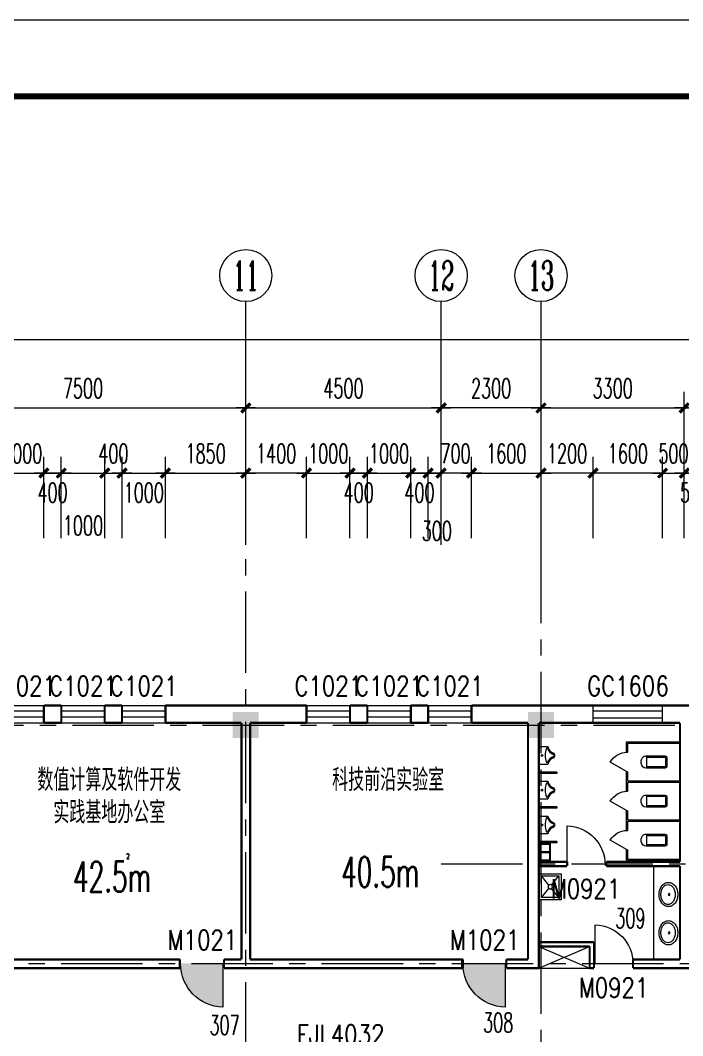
# Model space of a CAD drawing. Extents: x 1575758 to 1999219, y -897052 to -636879.
# Drawn here: x 1799982 to 1815237, y -660273 to -636879 of the extents above; entities that cross this region are included whole.
import ezdxf
from ezdxf.enums import TextEntityAlignment as Align

# ---------------------------------------------------------------- set-up
doc = ezdxf.new("R2010")
doc.units = 0
doc.header["$LTSCALE"] = 1500
doc.header["$MEASUREMENT"] = 0
doc.linetypes.add('CENTER', pattern=[2, 1.25, -0.25, 0.25, -0.25])
doc.linetypes.add('DASH', pattern=[0.35, 0.25, -0.1])
doc.layers.get('0').update_dxf_attribs({"linetype": 'CONTINUOUS', "lineweight": 5})
doc.layers.get('DEFPOINTS').update_dxf_attribs({"linetype": 'CONTINUOUS', "lineweight": 5})
for name, color, linetype, lineweight in [('AXIS', 7, 'CONTINUOUS', 5), ('AXIS_TEXT', 7, 'CONTINUOUS', 5), ('COLUMN', 7, 'CONTINUOUS', 5), ('DOTE', 7, 'CENTER', 5), ('LVTRY', 7, 'CONTINUOUS', 5), ('LVTRY_WINDOW', 7, 'CONTINUOUS', 5), ('PUB_DIM', 7, 'CONTINUOUS', 5), ('PUB_TEXT', 7, 'CONTINUOUS', 5), ('WALL', 7, 'CONTINUOUS', 5), ('WINDOW', 7, 'CONTINUOUS', 0), ('WINDOW_TEXT', 7, 'CONTINUOUS', 5), ('我的', 7, 'CONTINUOUS', 5), ('防火卷帘名称', 7, 'CONTINUOUS', 5)]:
    doc.layers.add(name, color=color, linetype=linetype, lineweight=lineweight)
doc.layers.add('防盗门', color=180, linetype='CONTINUOUS')
doc.styles.add('_SIMPLEX', font='SIMPLEX.shx', dxfattribs={"width": 0.6})
doc.styles.add('COMPLEX', font='COMPLEX')
doc.styles.add('DIM_FONT', font='romans.shx', dxfattribs={"width": 0.6})
doc.styles.add('SIMPLEX', font='SIMPLEX.SHX', dxfattribs={"width": 0.6})
doc.dimstyles.new('NORMAL', dxfattribs={"dimscale": 1.5, "dimtxt": 300, "dimasz": 1, "dimexe": 250, "dimexo": 300, "dimgap": 150, "dimtad": 1, "dimdec": 0, "dimdsep": 46, "dimtxsty": 'DIM_FONT', "dimblk1": '_DIMX', "dimblk2": '_DIMX', "dimsah": 1, "dimcen": 2.5, "dimdle": 0.3, "dimclrd": 256, "dimclre": 256, "dimclrt": 256, "dimadec": 0, "dimazin": 0, "dimtfac": 1, "dimtdec": 0, "dimtix": 1, "dimtmove": 2, "dimatfit": 3, "dimldrblk": '_DIMX', "dimfxl": 1, "dimtvp": 1, "dimtolj": 1, "dimtzin": 0, "dimlwd": -1, "dimlwe": -1, "dimarcsym": 0})

# ---------------------------------------------------------------- blocks, each defined once
blk = doc.blocks.new('M_A2ZXL')
blk.add_line((-0.472, 0), (-0.472, -1))
blk.add_arc((-0.5, 0), 1, 271.6231, 0)
blk = doc.blocks.new('_FZH')
blk.add_solid([(0.5, -0.5), (-0.5, -0.5), (0.5, 0.5), (-0.5, 0.5)])
blk = doc.blocks.new('_WBLK')
for p, q in [((-0.5, 0.5), (0.5, 0.5)), ((0.5, 0.167), (-0.5, 0.167)), ((0.5, -0.167), (-0.5, -0.167)), ((-0.5, -0.5), (0.5, -0.5))]:
    blk.add_line(p, q)
at = {"layer": 'WINDOW_TEXT', "style": 'SIMPLEX', "flags": 9}
blk.add_attdef('A', text='', height=1, dxfattribs=at).set_placement((0, 1.5), align=Align.MIDDLE)
blk = doc.blocks.new('_GCBLK')
at = {"linetype": 'DASH'}
for p, q in [((-0.5, -0.5), (-0.5, 0.5)), ((0.5, -0.5), (0.5, 0.5)), ((-0.5, 0.2), (0.5, 0.2)), ((-0.5, -0.2), (0.5, -0.2))]:
    blk.add_line(p, q, dxfattribs=at)
at = {"layer": 'WINDOW_TEXT', "style": 'SIMPLEX', "flags": 9}
blk.add_attdef('A', text='', height=1, dxfattribs=at).set_placement((0, 1.5), align=Align.MIDDLE)
blk = doc.blocks.new('_AXISO')
blk.add_circle((0, 0), 0.5)
at = {"layer": 'AXIS_TEXT', "style": 'COMPLEX', "width": 1.041667}
blk.add_attdef('A', text='', height=0.56, dxfattribs=at).set_placement((-0.25, -0.28), (0.25, -0.28), align=Align.FIT)
blk = doc.blocks.new('_DIMX')
blk.add_line((-150, 0), (150, 0))
at = {"const_width": 50}
blk.add_lwpolyline([(-70, -70), (70, 70)], dxfattribs=at)
blk = doc.blocks.new('*D1159')
at = {"layer": 'AXIS'}
for p, q in [((1797675, -648510), (1797675, -645435)), ((1805175, -648510), (1805175, -645435)), ((1797677, -645810), (1805174, -645810))]:
    blk.add_line(p, q, dxfattribs=at)
at = {"layer": 'DEFPOINTS', "color": 0, "lineweight": 5}
for p in [(1805175, -645810), (1797675, -648960), (1805175, -648960)]:
    blk.add_point(p, dxfattribs=at)
at = {"layer": 'AXIS', "xscale": 1.5, "yscale": 1.5, "zscale": 1.5, "rotation": 180}
blk.add_blockref('_DIMX', (1797675, -645810), dxfattribs=at)
at = {"layer": 'AXIS', "xscale": 1.5, "yscale": 1.5, "zscale": 1.5}
blk.add_blockref('_DIMX', (1805175, -645810), dxfattribs=at)
at = {"layer": 'AXIS', "insert": (1801425, -645360), "char_height": 450, "attachment_point": 5, "style": 'DIM_FONT'}
blk.add_mtext('\\A1;7500', dxfattribs=at)
blk = doc.blocks.new('*D1160')
at = {"layer": 'AXIS'}
for p, q in [((1805175, -648510), (1805175, -645435)), ((1809675, -648510), (1809675, -645435)), ((1805177, -645810), (1809674, -645810))]:
    blk.add_line(p, q, dxfattribs=at)
at = {"layer": 'DEFPOINTS', "color": 0, "lineweight": 5}
for p in [(1809675, -645810), (1805175, -648960), (1809675, -648960)]:
    blk.add_point(p, dxfattribs=at)
at = {"layer": 'AXIS', "xscale": 1.5, "yscale": 1.5, "zscale": 1.5, "rotation": 180}
blk.add_blockref('_DIMX', (1805175, -645810), dxfattribs=at)
at = {"layer": 'AXIS', "xscale": 1.5, "yscale": 1.5, "zscale": 1.5}
blk.add_blockref('_DIMX', (1809675, -645810), dxfattribs=at)
at = {"layer": 'AXIS', "insert": (1807425, -645360), "char_height": 450, "attachment_point": 5, "style": 'DIM_FONT'}
blk.add_mtext('\\A1;4500', dxfattribs=at)
blk = doc.blocks.new('*D1162')
at = {"layer": 'AXIS'}
for p, q in [((1811975, -648510), (1811975, -645435)), ((1815275, -648510), (1815275, -645435)), ((1811977, -645810), (1815273, -645810))]:
    blk.add_line(p, q, dxfattribs=at)
at = {"layer": 'DEFPOINTS', "color": 0, "lineweight": 5}
for p in [(1815275, -645810), (1811975, -648960), (1815275, -648960)]:
    blk.add_point(p, dxfattribs=at)
at = {"layer": 'AXIS', "xscale": 1.5, "yscale": 1.5, "zscale": 1.5, "rotation": 180}
blk.add_blockref('_DIMX', (1811975, -645810), dxfattribs=at)
at = {"layer": 'AXIS', "xscale": 1.5, "yscale": 1.5, "zscale": 1.5}
blk.add_blockref('_DIMX', (1815275, -645810), dxfattribs=at)
at = {"layer": 'AXIS', "insert": (1813625, -645360), "char_height": 450, "attachment_point": 5, "style": 'DIM_FONT'}
blk.add_mtext('\\A1;3300', dxfattribs=at)
blk = doc.blocks.new('*D1168')
at = {"layer": 'AXIS'}
for p, q in [((1809675, -648510), (1809675, -645435)), ((1811975, -648510), (1811975, -645435)), ((1811974, -645810), (1809677, -645810))]:
    blk.add_line(p, q, dxfattribs=at)
at = {"layer": 'DEFPOINTS', "color": 0, "lineweight": 5}
for p in [(1809675, -645810), (1809675, -648960), (1811975, -648960)]:
    blk.add_point(p, dxfattribs=at)
at = {"layer": 'AXIS', "xscale": 1.5, "yscale": 1.5, "zscale": 1.5, "rotation": 180}
blk.add_blockref('_DIMX', (1809675, -645810), dxfattribs=at)
at = {"layer": 'AXIS', "xscale": 1.5, "yscale": 1.5, "zscale": 1.5}
blk.add_blockref('_DIMX', (1811975, -645810), dxfattribs=at)
at = {"layer": 'AXIS', "insert": (1810825, -645360), "char_height": 450, "attachment_point": 5, "style": 'DIM_FONT'}
blk.add_mtext('\\A1;2300', dxfattribs=at)
blk = doc.blocks.new('*D1181')
at = {"layer": 'DEFPOINTS', "color": 0, "lineweight": 5}
for p in [(1800525, -647310), (1799525, -649260), (1800525, -649260)]:
    blk.add_point(p, dxfattribs=at)
at = {"layer": 'PUB_DIM'}
for p, q in [((1799525, -648810), (1799525, -646935)), ((1800525, -648810), (1800525, -646935)), ((1799524, -647310), (1799522, -647310)), ((1799525, -647310), (1800525, -647310)), ((1800527, -647310), (1800528, -647310))]:
    blk.add_line(p, q, dxfattribs=at)
at = {"layer": 'PUB_DIM', "xscale": 1.5, "yscale": 1.5, "zscale": 1.5}
blk.add_blockref('_DIMX', (1799525, -647310), dxfattribs=at)
at = {"layer": 'PUB_DIM', "xscale": 1.5, "yscale": 1.5, "zscale": 1.5, "rotation": 180}
blk.add_blockref('_DIMX', (1800525, -647310), dxfattribs=at)
at = {"layer": 'PUB_DIM', "insert": (1800025, -646860), "char_height": 450, "attachment_point": 5, "style": 'DIM_FONT'}
blk.add_mtext('\\A1;1000', dxfattribs=at)
blk = doc.blocks.new('*D1182')
at = {"layer": 'DEFPOINTS', "color": 0, "lineweight": 5}
for p in [(1800925, -647310), (1800525, -649260), (1800925, -649260)]:
    blk.add_point(p, dxfattribs=at)
at = {"layer": 'PUB_DIM'}
for p, q in [((1800525, -648810), (1800525, -646935)), ((1800925, -648810), (1800925, -646935)), ((1800524, -647310), (1800522, -647310)), ((1800525, -647310), (1800925, -647310)), ((1800927, -647310), (1800928, -647310))]:
    blk.add_line(p, q, dxfattribs=at)
at = {"layer": 'PUB_DIM', "xscale": 1.5, "yscale": 1.5, "zscale": 1.5}
blk.add_blockref('_DIMX', (1800525, -647310), dxfattribs=at)
at = {"layer": 'PUB_DIM', "xscale": 1.5, "yscale": 1.5, "zscale": 1.5, "rotation": 180}
blk.add_blockref('_DIMX', (1800925, -647310), dxfattribs=at)
at = {"layer": 'PUB_DIM', "insert": (1800725, -647760), "char_height": 450, "attachment_point": 5, "style": 'DIM_FONT'}
blk.add_mtext('\\A1;400', dxfattribs=at)
blk = doc.blocks.new('*D1183')
at = {"layer": 'DEFPOINTS', "color": 0, "lineweight": 5}
for p in [(1801925, -647310), (1800925, -649260), (1801925, -649260)]:
    blk.add_point(p, dxfattribs=at)
at = {"layer": 'PUB_DIM'}
for p, q in [((1800925, -648810), (1800925, -646935)), ((1801925, -648810), (1801925, -646935)), ((1800927, -647310), (1801924, -647310))]:
    blk.add_line(p, q, dxfattribs=at)
at = {"layer": 'PUB_DIM', "xscale": 1.5, "yscale": 1.5, "zscale": 1.5, "rotation": 180}
blk.add_blockref('_DIMX', (1800925, -647310), dxfattribs=at)
at = {"layer": 'PUB_DIM', "xscale": 1.5, "yscale": 1.5, "zscale": 1.5}
blk.add_blockref('_DIMX', (1801925, -647310), dxfattribs=at)
at = {"layer": 'PUB_DIM', "insert": (1801425, -648519), "char_height": 450, "attachment_point": 5, "style": 'DIM_FONT'}
blk.add_mtext('\\A1;1000', dxfattribs=at)
blk = doc.blocks.new('*D1184')
at = {"layer": 'DEFPOINTS', "color": 0, "lineweight": 5}
for p in [(1802325, -647310), (1801925, -649260), (1802325, -649260)]:
    blk.add_point(p, dxfattribs=at)
at = {"layer": 'PUB_DIM'}
for p, q in [((1801925, -648810), (1801925, -646935)), ((1802325, -648810), (1802325, -646935)), ((1801924, -647310), (1801922, -647310)), ((1801925, -647310), (1802325, -647310)), ((1802327, -647310), (1802328, -647310))]:
    blk.add_line(p, q, dxfattribs=at)
at = {"layer": 'PUB_DIM', "xscale": 1.5, "yscale": 1.5, "zscale": 1.5}
blk.add_blockref('_DIMX', (1801925, -647310), dxfattribs=at)
at = {"layer": 'PUB_DIM', "xscale": 1.5, "yscale": 1.5, "zscale": 1.5, "rotation": 180}
blk.add_blockref('_DIMX', (1802325, -647310), dxfattribs=at)
at = {"layer": 'PUB_DIM', "insert": (1802125, -646860), "char_height": 450, "attachment_point": 5, "style": 'DIM_FONT'}
blk.add_mtext('\\A1;400', dxfattribs=at)
blk = doc.blocks.new('*D1185')
at = {"layer": 'DEFPOINTS', "color": 0, "lineweight": 5}
for p in [(1803325, -647310), (1802325, -649260), (1803325, -649260)]:
    blk.add_point(p, dxfattribs=at)
at = {"layer": 'PUB_DIM'}
for p, q in [((1802325, -648810), (1802325, -646935)), ((1803325, -648810), (1803325, -646935)), ((1802327, -647310), (1803324, -647310))]:
    blk.add_line(p, q, dxfattribs=at)
at = {"layer": 'PUB_DIM', "xscale": 1.5, "yscale": 1.5, "zscale": 1.5, "rotation": 180}
blk.add_blockref('_DIMX', (1802325, -647310), dxfattribs=at)
at = {"layer": 'PUB_DIM', "xscale": 1.5, "yscale": 1.5, "zscale": 1.5}
blk.add_blockref('_DIMX', (1803325, -647310), dxfattribs=at)
at = {"layer": 'PUB_DIM', "insert": (1802825, -647760), "char_height": 450, "attachment_point": 5, "style": 'DIM_FONT'}
blk.add_mtext('\\A1;1000', dxfattribs=at)
blk = doc.blocks.new('*D1186')
at = {"layer": 'DEFPOINTS', "color": 0, "lineweight": 5}
for p in [(1805175, -647310), (1803325, -649260), (1805175, -649260)]:
    blk.add_point(p, dxfattribs=at)
at = {"layer": 'PUB_DIM'}
for p, q in [((1803325, -648810), (1803325, -646935)), ((1805175, -648810), (1805175, -646935)), ((1803327, -647310), (1805174, -647310))]:
    blk.add_line(p, q, dxfattribs=at)
at = {"layer": 'PUB_DIM', "xscale": 1.5, "yscale": 1.5, "zscale": 1.5, "rotation": 180}
blk.add_blockref('_DIMX', (1803325, -647310), dxfattribs=at)
at = {"layer": 'PUB_DIM', "xscale": 1.5, "yscale": 1.5, "zscale": 1.5}
blk.add_blockref('_DIMX', (1805175, -647310), dxfattribs=at)
at = {"layer": 'PUB_DIM', "insert": (1804250, -646860), "char_height": 450, "attachment_point": 5, "style": 'DIM_FONT'}
blk.add_mtext('\\A1;1850', dxfattribs=at)
blk = doc.blocks.new('*D1223')
at = {"layer": 'DEFPOINTS', "color": 0, "lineweight": 5}
for p in [(1813175, -647310), (1813175, -649260), (1814775, -649260)]:
    blk.add_point(p, dxfattribs=at)
at = {"layer": 'PUB_DIM'}
for p, q in [((1813175, -648810), (1813175, -646935)), ((1814775, -648810), (1814775, -646935)), ((1814774, -647310), (1813177, -647310))]:
    blk.add_line(p, q, dxfattribs=at)
at = {"layer": 'PUB_DIM', "xscale": 1.5, "yscale": 1.5, "zscale": 1.5}
for p, rotation in [((1813175, -647310), 180.0000000000209), ((1814775, -647310), 2.086331107875594e-11)]:
    blk.add_blockref('_DIMX', p, dxfattribs=dict(at, rotation=rotation))
at = {"layer": 'PUB_DIM', "insert": (1813975, -646860), "char_height": 450, "attachment_point": 5, "style": 'DIM_FONT'}
blk.add_mtext('\\A1;1600', dxfattribs=at)
blk = doc.blocks.new('*D1224')
at = {"layer": 'DEFPOINTS', "color": 0, "lineweight": 5}
for p in [(1815275, -647310), (1814775, -649260), (1815275, -649260)]:
    blk.add_point(p, dxfattribs=at)
at = {"layer": 'PUB_DIM'}
for p, q in [((1814775, -648810), (1814775, -646935)), ((1815275, -648810), (1815275, -646935)), ((1814774, -647310), (1814772, -647310)), ((1814775, -647310), (1815275, -647310)), ((1815276, -647310), (1815278, -647310))]:
    blk.add_line(p, q, dxfattribs=at)
at = {"layer": 'PUB_DIM', "xscale": 1.5, "yscale": 1.5, "zscale": 1.5}
blk.add_blockref('_DIMX', (1814775, -647310), dxfattribs=at)
at = {"layer": 'PUB_DIM', "xscale": 1.5, "yscale": 1.5, "zscale": 1.5, "rotation": 180}
blk.add_blockref('_DIMX', (1815275, -647310), dxfattribs=at)
at = {"layer": 'PUB_DIM', "insert": (1815025, -646860), "char_height": 450, "attachment_point": 5, "style": 'DIM_FONT'}
blk.add_mtext('\\A1;500', dxfattribs=at)
blk = doc.blocks.new('*D1228')
at = {"layer": 'AXIS'}
for p, q in [((1746525, -648657), (1746525, -643856)), ((1824475, -648351), (1824475, -643856)), ((1746527, -644231), (1824474, -644231))]:
    blk.add_line(p, q, dxfattribs=at)
at = {"layer": 'DEFPOINTS', "color": 0, "lineweight": 5}
for p in [(1824475, -644231), (1824475, -648801), (1746525, -649107)]:
    blk.add_point(p, dxfattribs=at)
at = {"layer": 'AXIS', "xscale": 1.5, "yscale": 1.5, "zscale": 1.5, "rotation": 180}
blk.add_blockref('_DIMX', (1746525, -644231), dxfattribs=at)
at = {"layer": 'AXIS', "xscale": 1.5, "yscale": 1.5, "zscale": 1.5}
blk.add_blockref('_DIMX', (1824475, -644231), dxfattribs=at)
at = {"layer": 'AXIS', "insert": (1785900, -643487), "char_height": 450, "attachment_point": 5, "style": 'DIM_FONT'}
blk.add_mtext('\\A1;77950', dxfattribs=at)
blk = doc.blocks.new('*D1243')
at = {"layer": 'DEFPOINTS', "color": 0, "lineweight": 5}
for p in [(1811975, -647310), (1811975, -649260), (1813175, -649260)]:
    blk.add_point(p, dxfattribs=at)
at = {"layer": 'PUB_DIM'}
for p, q in [((1811975, -648810), (1811975, -646935)), ((1813175, -648810), (1813175, -646935)), ((1811974, -647310), (1811972, -647310)), ((1813175, -647310), (1811975, -647310)), ((1813177, -647310), (1813178, -647310))]:
    blk.add_line(p, q, dxfattribs=at)
at = {"layer": 'PUB_DIM', "xscale": 1.5, "yscale": 1.5, "zscale": 1.5}
for p, rotation in [((1811975, -647310), 359.9999325142389), ((1813175, -647310), 179.9999325142389)]:
    blk.add_blockref('_DIMX', p, dxfattribs=dict(at, rotation=rotation))
at = {"layer": 'PUB_DIM', "insert": (1812575, -646860), "char_height": 450, "attachment_point": 5, "rotation": 359.9999, "style": 'DIM_FONT'}
blk.add_mtext('\\A1;1200', dxfattribs=at)
blk = doc.blocks.new('*D1489')
at = {"layer": 'DEFPOINTS', "color": 0, "lineweight": 5}
for p in [(1805175, -647310), (1805175, -649260), (1806575, -649260)]:
    blk.add_point(p, dxfattribs=at)
at = {"layer": 'PUB_DIM'}
for p, q in [((1805175, -648810), (1805175, -646935)), ((1806575, -648810), (1806575, -646935)), ((1806573, -647310), (1805177, -647310))]:
    blk.add_line(p, q, dxfattribs=at)
at = {"layer": 'PUB_DIM', "xscale": 1.5, "yscale": 1.5, "zscale": 1.5}
for p, rotation in [((1805175, -647310), 179.9999674603167), ((1806575, -647310), 359.9999674603166)]:
    blk.add_blockref('_DIMX', p, dxfattribs=dict(at, rotation=rotation))
at = {"layer": 'PUB_DIM', "insert": (1805875, -646860), "char_height": 450, "attachment_point": 5, "rotation": 360, "style": 'DIM_FONT'}
blk.add_mtext('\\A1;1400', dxfattribs=at)
blk = doc.blocks.new('*D1490')
at = {"layer": 'DEFPOINTS', "color": 0, "lineweight": 5}
for p in [(1809676, -647310), (1809676, -649260), (1810376, -649260)]:
    blk.add_point(p, dxfattribs=at)
at = {"layer": 'PUB_DIM'}
for p, q in [((1809676, -648810), (1809676, -646935)), ((1810376, -648810), (1810376, -646935)), ((1810374, -647310), (1809677, -647310))]:
    blk.add_line(p, q, dxfattribs=at)
at = {"layer": 'PUB_DIM', "xscale": 1.5, "yscale": 1.5, "zscale": 1.5}
for p, rotation in [((1809676, -647310), 180.0000000000095), ((1810376, -647310), 9.512390874988341e-12)]:
    blk.add_blockref('_DIMX', p, dxfattribs=dict(at, rotation=rotation))
at = {"layer": 'PUB_DIM', "insert": (1810006, -646860), "char_height": 450, "attachment_point": 5, "style": 'DIM_FONT'}
blk.add_mtext('\\A1;700', dxfattribs=at)
blk = doc.blocks.new('*D1491')
at = {"layer": 'DEFPOINTS', "color": 0, "lineweight": 5}
for p in [(1807575, -647310), (1806575, -649260), (1807575, -649260)]:
    blk.add_point(p, dxfattribs=at)
at = {"layer": 'PUB_DIM'}
for p, q in [((1806575, -648810), (1806575, -646935)), ((1807575, -648810), (1807575, -646935)), ((1806573, -647310), (1806572, -647310)), ((1806575, -647310), (1807575, -647310)), ((1807576, -647310), (1807578, -647310))]:
    blk.add_line(p, q, dxfattribs=at)
at = {"layer": 'PUB_DIM', "xscale": 1.5, "yscale": 1.5, "zscale": 1.5}
blk.add_blockref('_DIMX', (1806575, -647310), dxfattribs=at)
at = {"layer": 'PUB_DIM', "xscale": 1.5, "yscale": 1.5, "zscale": 1.5, "rotation": 180}
blk.add_blockref('_DIMX', (1807575, -647310), dxfattribs=at)
at = {"layer": 'PUB_DIM', "insert": (1807075, -646860), "char_height": 450, "attachment_point": 5, "style": 'DIM_FONT'}
blk.add_mtext('\\A1;1000', dxfattribs=at)
blk = doc.blocks.new('*D1492')
at = {"layer": 'DEFPOINTS', "color": 0, "lineweight": 5}
for p in [(1807975, -647310), (1807575, -649260), (1807975, -649260)]:
    blk.add_point(p, dxfattribs=at)
at = {"layer": 'PUB_DIM'}
for p, q in [((1807575, -648810), (1807575, -646935)), ((1807975, -648810), (1807975, -646935)), ((1807573, -647310), (1807572, -647310)), ((1807575, -647310), (1807975, -647310)), ((1807976, -647310), (1807978, -647310))]:
    blk.add_line(p, q, dxfattribs=at)
at = {"layer": 'PUB_DIM', "xscale": 1.5, "yscale": 1.5, "zscale": 1.5}
blk.add_blockref('_DIMX', (1807575, -647310), dxfattribs=at)
at = {"layer": 'PUB_DIM', "xscale": 1.5, "yscale": 1.5, "zscale": 1.5, "rotation": 180}
blk.add_blockref('_DIMX', (1807975, -647310), dxfattribs=at)
at = {"layer": 'PUB_DIM', "insert": (1807775, -647760), "char_height": 450, "attachment_point": 5, "style": 'DIM_FONT'}
blk.add_mtext('\\A1;400', dxfattribs=at)
blk = doc.blocks.new('*D1493')
at = {"layer": 'DEFPOINTS', "color": 0, "lineweight": 5}
for p in [(1808975, -647310), (1807975, -649260), (1808975, -649260)]:
    blk.add_point(p, dxfattribs=at)
at = {"layer": 'PUB_DIM'}
for p, q in [((1807975, -648810), (1807975, -646935)), ((1808975, -648810), (1808975, -646935)), ((1807973, -647310), (1807972, -647310)), ((1807975, -647310), (1808975, -647310)), ((1808976, -647310), (1808978, -647310))]:
    blk.add_line(p, q, dxfattribs=at)
at = {"layer": 'PUB_DIM', "xscale": 1.5, "yscale": 1.5, "zscale": 1.5}
blk.add_blockref('_DIMX', (1807975, -647310), dxfattribs=at)
at = {"layer": 'PUB_DIM', "xscale": 1.5, "yscale": 1.5, "zscale": 1.5, "rotation": 180}
blk.add_blockref('_DIMX', (1808975, -647310), dxfattribs=at)
at = {"layer": 'PUB_DIM', "insert": (1808475, -646860), "char_height": 450, "attachment_point": 5, "style": 'DIM_FONT'}
blk.add_mtext('\\A1;1000', dxfattribs=at)
blk = doc.blocks.new('*D1494')
at = {"layer": 'DEFPOINTS', "color": 0, "lineweight": 5}
for p in [(1809375, -647310), (1808975, -649260), (1809375, -649260)]:
    blk.add_point(p, dxfattribs=at)
at = {"layer": 'PUB_DIM'}
for p, q in [((1808975, -648810), (1808975, -646935)), ((1809375, -648810), (1809375, -646935)), ((1808973, -647310), (1808972, -647310)), ((1808975, -647310), (1809375, -647310)), ((1809376, -647310), (1809378, -647310))]:
    blk.add_line(p, q, dxfattribs=at)
at = {"layer": 'PUB_DIM', "xscale": 1.5, "yscale": 1.5, "zscale": 1.5}
blk.add_blockref('_DIMX', (1808975, -647310), dxfattribs=at)
at = {"layer": 'PUB_DIM', "xscale": 1.5, "yscale": 1.5, "zscale": 1.5, "rotation": 180}
blk.add_blockref('_DIMX', (1809375, -647310), dxfattribs=at)
at = {"layer": 'PUB_DIM', "insert": (1809175, -647760), "char_height": 450, "attachment_point": 5, "style": 'DIM_FONT'}
blk.add_mtext('\\A1;400', dxfattribs=at)
blk = doc.blocks.new('*D1495')
at = {"layer": 'DEFPOINTS', "color": 0, "lineweight": 5}
for p in [(1809375, -647310), (1809375, -649260), (1809675, -649260)]:
    blk.add_point(p, dxfattribs=at)
at = {"layer": 'PUB_DIM'}
for p, q in [((1809375, -648810), (1809375, -646935)), ((1809675, -648810), (1809675, -646935)), ((1809373, -647310), (1809372, -647310)), ((1809675, -647310), (1809375, -647310)), ((1809677, -647310), (1809678, -647310))]:
    blk.add_line(p, q, dxfattribs=at)
at = {"layer": 'PUB_DIM', "xscale": 1.5, "yscale": 1.5, "zscale": 1.5}
blk.add_blockref('_DIMX', (1809375, -647310), dxfattribs=at)
at = {"layer": 'PUB_DIM', "xscale": 1.5, "yscale": 1.5, "zscale": 1.5, "rotation": 180}
blk.add_blockref('_DIMX', (1809675, -647310), dxfattribs=at)
at = {"layer": 'PUB_DIM', "insert": (1809575, -648642), "char_height": 450, "attachment_point": 5, "style": 'DIM_FONT'}
blk.add_mtext('\\A1;300', dxfattribs=at)
blk = doc.blocks.new('*D1496')
at = {"layer": 'DEFPOINTS', "color": 0, "lineweight": 5}
for p in [(1811975, -647310), (1810375, -649260), (1811975, -649260)]:
    blk.add_point(p, dxfattribs=at)
at = {"layer": 'PUB_DIM'}
for p, q in [((1810375, -648810), (1810375, -646935)), ((1811975, -648810), (1811975, -646935)), ((1810377, -647310), (1811974, -647310))]:
    blk.add_line(p, q, dxfattribs=at)
at = {"layer": 'PUB_DIM', "xscale": 1.5, "yscale": 1.5, "zscale": 1.5, "rotation": 180}
blk.add_blockref('_DIMX', (1810375, -647310), dxfattribs=at)
at = {"layer": 'PUB_DIM', "xscale": 1.5, "yscale": 1.5, "zscale": 1.5}
blk.add_blockref('_DIMX', (1811975, -647310), dxfattribs=at)
at = {"layer": 'PUB_DIM', "insert": (1811175, -646860), "char_height": 450, "attachment_point": 5, "style": 'DIM_FONT'}
blk.add_mtext('\\A1;1600', dxfattribs=at)
blk = doc.blocks.new('*D2294')
at = {"layer": 'AXIS'}
for p, q in [((1815275, -648510), (1815275, -645435)), ((1818375, -648510), (1818375, -645435)), ((1815276, -645810), (1818374, -645810))]:
    blk.add_line(p, q, dxfattribs=at)
at = {"layer": 'DEFPOINTS', "color": 0, "lineweight": 5}
for p in [(1818375, -645810), (1815275, -648960), (1818375, -648960)]:
    blk.add_point(p, dxfattribs=at)
at = {"layer": 'AXIS', "xscale": 1.5, "yscale": 1.5, "zscale": 1.5, "rotation": 180}
blk.add_blockref('_DIMX', (1815275, -645810), dxfattribs=at)
at = {"layer": 'AXIS', "xscale": 1.5, "yscale": 1.5, "zscale": 1.5}
blk.add_blockref('_DIMX', (1818375, -645810), dxfattribs=at)
at = {"layer": 'AXIS', "insert": (1816825, -645360), "char_height": 450, "attachment_point": 5, "style": 'DIM_FONT'}
blk.add_mtext('\\A1;3100', dxfattribs=at)
blk = doc.blocks.new('*D2295')
at = {"layer": 'DEFPOINTS', "color": 0, "lineweight": 5}
for p in [(1815775, -647310), (1815275, -649260), (1815775, -649260)]:
    blk.add_point(p, dxfattribs=at)
at = {"layer": 'PUB_DIM'}
for p, q in [((1815275, -648810), (1815275, -646935)), ((1815775, -648810), (1815775, -646935)), ((1815276, -647310), (1815774, -647310))]:
    blk.add_line(p, q, dxfattribs=at)
at = {"layer": 'PUB_DIM', "xscale": 1.5, "yscale": 1.5, "zscale": 1.5, "rotation": 180}
blk.add_blockref('_DIMX', (1815275, -647310), dxfattribs=at)
at = {"layer": 'PUB_DIM', "xscale": 1.5, "yscale": 1.5, "zscale": 1.5}
blk.add_blockref('_DIMX', (1815775, -647310), dxfattribs=at)
at = {"layer": 'PUB_DIM', "insert": (1815525, -647757), "char_height": 450, "attachment_point": 5, "style": 'DIM_FONT'}
blk.add_mtext('\\A1;500', dxfattribs=at)
blk = doc.blocks.new('_LV6')
for p, q in [((-140, -340), (-140, -780)), ((-110, -340), (-110, -770)), ((100, -300), (-100, -300)), ((100, -330), (-100, -330)), ((110, -770), (110, -340)), ((140, -780), (140, -340)), ((140, -770), (-140, -770)), ((-30, -890), (30, -890))]:
    blk.add_line(p, q)
for centre, radius, start, end in [((-100, -340), 40, 90, 180), ((-100, -340), 10, 90, 180), ((100, -340), 40, 0, 90), ((100, -340), 10, 0, 90), ((-30, -780), 110, 180, 270), ((30, -780), 110, 270, 0)]:
    blk.add_arc(centre, radius, start, end)
blk = doc.blocks.new('_DBLK')
blk.add_line((-0.5, 0), (0, -0.866))
blk.add_arc((-0.5, 0), 1, 300, 0)
at = {"layer": 'WINDOW_TEXT', "style": 'SIMPLEX', "flags": 9}
blk.add_attdef('A', text='', height=1, dxfattribs=at).set_placement((0, 1.5), align=Align.MIDDLE)
blk = doc.blocks.new('_LV3')
for points in [[(280, -265, 0.12431), (260, -186, 0.105707), (198, -113, 0.086941), (110, -67, 0.077137), (0, -50, 0.077137), (-110, -67, 0.086941), (-198, -113, 0.105707), (-260, -186, 0.12431), (-280, -265, 0.12431), (-260, -344, 0.105707), (-198, -417, 0.086941), (-110, -463, 0.077137), (0, -480, 0.077137), (110, -463, 0.086941), (198, -417, 0.105707), (260, -344, 0.12431)], [(230, -275, 0.12431), (216, -220, 0.105707), (168, -163, 0.086941), (95, -125, 0.077137), (0, -110, 0.077137), (-95, -125, 0.086941), (-168, -163, 0.105707), (-216, -220, 0.12431), (-230, -275, 0.12431), (-216, -330, 0.105707), (-168, -387, 0.086941), (-95, -425, 0.077137), (0, -440, 0.077137), (95, -425, 0.086941), (168, -387, 0.105707), (216, -330, 0.12431)]]:
    blk.add_lwpolyline(points, format="xyb", close=True)
blk.add_circle((0, -250), 20)
blk = doc.blocks.new('_LV8')
for p, q in [((-205, 0), (205, 0)), ((-205, -191), (-205, 0)), ((205, 0), (205, -191))]:
    blk.add_line(p, q)
blk.add_circle((0, -60), 20)
for centre, radius, start, end in [((-243, -391), 203, 19.2639, 79.2894), ((-152, -175), 10, 114.1084, 248.1394), ((5, -526), 395, 66.6675, 114.1084), ((-243, -401), 233, 19.2639, 68.1394), ((243, -401), 233, 110.4941, 160.7361), ((243, -391), 203, 100.7106, 160.7361), ((158, -173), 10, 290.4941, 66.6675), ((0, -306), 54, 199.2639, 269.7777), ((0, -316), 24, 199.2639, 269.4998), ((0, -306), 54, 270.2223, 340.7361), ((0, -316), 24, 270.5002, 340.7361)]:
    blk.add_arc(centre, radius, start, end)
blk = doc.blocks.new('_LV12')
for p, q in [((-250, -50), (-39, -219)), ((39, -219), (250, -50)), ((-250, -450), (-39, -281)), ((39, -281), (250, -450))]:
    blk.add_line(p, q)
for points in [[(300, -500), (300, 0), (-300, 0), (-300, -500)], [(250, -450), (250, -50), (-250, -50), (-250, -450)]]:
    blk.add_lwpolyline(points, close=True)
blk.add_circle((0, -250), 50)

msp = doc.modelspace()

# ---------------------------------------------------------------- hatches: boundary and pattern name
at = {"layer": '防盗门'}
for points in [[(1804645.1, -658602.7), (1804645.1, -659602.3, -0.4059403), (1803673.4, -658602.7)], [(1811146.3, -658602.7), (1811146.3, -659602.3, -0.4059403), (1810174.6, -658602.7)]]:
    msp.add_hatch(color=256, dxfattribs=at).paths.add_polyline_path(points)

# ---------------------------------------------------------------- linework, layer by layer
at = {"layer": 'AXIS'}
for p, q in [((1805175, -648960), (1805174.9, -643360)), ((1809675.2, -648960), (1809675.2, -643360)), ((1811975, -648960), (1811974.9, -643360))]:
    msp.add_line(p, q, dxfattribs=at)
at = {"layer": 'AXIS', "color": 250}
msp.add_lwpolyline([(1718225.2, -636878.8), (1718225.2, -738192.2), (1854945.7, -738192.2), (1854945.7, -636878.8)], close=True, dxfattribs=at)
at = {"layer": 'AXIS', "color": 0, "const_width": 140.2}
msp.add_lwpolyline([(1719978, -638631.6), (1719978, -736439.4), (1853192.9, -736439.4), (1853192.9, -638631.6)], close=True, dxfattribs=at)
at = {"layer": 'DOTE'}
for p, q in [((1805174.9, -687916.6), (1805174.9, -648933.1)), ((1811974.9, -695766.6), (1811974.9, -648933.1)), ((1789181.4, -653116.6), (1823796.7, -653116.6)), ((1809675.2, -656316.6), (1818374.9, -656316.6)), ((1823796.7, -658616.6), (1797674.9, -658616.6))]:
    msp.add_line(p, q, dxfattribs=at)
at = {"layer": 'LVTRY'}
for p, q in [((1813944.9, -653742.6), (1813944.9, -653502.6)), ((1813944.9, -653502.6), (1815174.9, -653502.6)), ((1813974.9, -653742.6), (1813974.9, -653532.6)), ((1813974.9, -653532.6), (1815174.9, -653532.6)), ((1813944.9, -653742.6), (1813974.9, -653742.6)), ((1812338.1, -654201.6), (1811938.1, -654201.6)), ((1812338.1, -654231.6), (1811938.1, -654231.6)), ((1812338.1, -654201.6), (1812338.1, -654231.6)), ((1813944.9, -654642.6), (1813944.9, -654192.6)), ((1813944.9, -654192.6), (1813974.9, -654192.6)), ((1813974.9, -654402.6), (1813974.9, -654192.6)), ((1813974.9, -654402.6), (1815174.9, -654402.6)), ((1813974.9, -654642.6), (1813974.9, -654432.6)), ((1813974.9, -654432.6), (1815174.9, -654432.6)), ((1813944.9, -654642.6), (1813974.9, -654642.6)), ((1812338.1, -655001.6), (1811938.1, -655001.6)), ((1812338.1, -655031.6), (1811938.1, -655031.6)), ((1812338.1, -655001.6), (1812338.1, -655031.6)), ((1813944.9, -655542.6), (1813944.9, -655092.6)), ((1813944.9, -655092.6), (1813974.9, -655092.6)), ((1813974.9, -655302.6), (1813974.9, -655092.6)), ((1813974.9, -655302.6), (1815174.9, -655302.6)), ((1813974.9, -655542.6), (1813974.9, -655332.6)), ((1813974.9, -655332.6), (1815174.9, -655332.6)), ((1813944.9, -655542.6), (1813974.9, -655542.6)), ((1812338.1, -655801.6), (1811938.1, -655801.6)), ((1812338.1, -655831.6), (1811938.1, -655831.6)), ((1812338.1, -655801.6), (1812338.1, -655831.6)), ((1813944.9, -656232.6), (1813944.9, -655992.6)), ((1813944.9, -655992.6), (1813974.9, -655992.6)), ((1813974.9, -656202.6), (1813974.9, -655992.6)), ((1813974.9, -656202.6), (1815174.9, -656202.6)), ((1813944.9, -656232.6), (1815174.9, -656232.6)), ((1814574.9, -658516.6), (1814574.9, -656366.6)), ((1811924.9, -658716.6), (1813094.6, -658216.6)), ((1811924.9, -658216.6), (1813094.6, -658716.6)), ((1811924.9, -658716.6), (1813094.6, -658716.6))]:
    msp.add_line(p, q, dxfattribs=at)
at = {"layer": 'LVTRY', "const_width": 50}
msp.add_lwpolyline([(1811924.9, -658216.6), (1813094.6, -658216.6)], dxfattribs=at)
at = {"layer": 'WALL', "const_width": 50}
for points in [[(1800524.9, -652666.6), (1800524.9, -653066.6)], [(1800924.9, -652666.6), (1800924.9, -653066.6)], [(1801924.9, -652666.6), (1801924.9, -653066.6)], [(1802324.9, -652666.6), (1802324.9, -653066.6)], [(1803324.9, -652666.6), (1803324.9, -653066.6)], [(1806574.9, -652666.6), (1806574.9, -653066.6)], [(1807574.9, -652666.6), (1807574.9, -653066.6)], [(1807974.9, -652666.6), (1807974.9, -653066.6)], [(1808974.9, -652666.6), (1808974.9, -653066.6)], [(1809374.9, -652666.6), (1809374.9, -653066.6)], [(1810374.9, -652666.6), (1810374.9, -653066.6)], [(1800524.9, -653066.6), (1800924.9, -653066.6)], [(1801924.9, -653066.6), (1802324.9, -653066.6)], [(1803324.9, -653066.6), (1805074.9, -653066.6)], [(1805074.9, -658516.6), (1805074.9, -653066.6)], [(1805274.9, -653066.6), (1806574.9, -653066.6)], [(1805274.9, -658516.6), (1805274.9, -653066.6)], [(1807574.9, -653066.6), (1807974.9, -653066.6)], [(1808974.9, -653066.6), (1809374.9, -653066.6)], [(1810374.9, -653066.6), (1811674.9, -653066.6)], [(1811674.9, -658516.6), (1811674.9, -653066.6)], [(1811924.9, -653066.6), (1815174.9, -653066.6)], [(1811924.9, -658716.6), (1811924.9, -653066.6)], [(1815174.9, -656266.6), (1815174.9, -653066.6)], [(1812180.7, -656236.5), (1811940.7, -656236.5), (1811940.7, -655856.5), (1812180.7, -655856.5), (1812180.7, -656236.5)], [(1811940.7, -656046.5), (1812180.7, -656046.5)], [(1812575.1, -656266.6), (1811924.9, -656266.6)], [(1812575.1, -656366.6), (1811924.9, -656366.6)], [(1812575.1, -656266.6), (1812575.1, -656366.6)], [(1815174.9, -656266.6), (1813475.1, -656266.6)], [(1813475.1, -656366.6), (1813475.1, -656266.6)], [(1815174.9, -656366.6), (1813475.1, -656366.6)], [(1815174.9, -658516.6), (1815174.9, -656366.6)], [(1813194.6, -658116.6), (1811924.9, -658116.6)], [(1811924.9, -658216.6), (1813094.6, -658216.6)], [(1813094.6, -658216.6), (1813094.6, -658716.6)], [(1813194.6, -658516.6), (1813194.6, -658116.6)], [(1797981.9, -658516.6), (1803656.4, -658516.6)], [(1803656.4, -658516.6), (1803656.4, -658716.6)], [(1804674.9, -658516.6), (1805074.9, -658516.6)], [(1804674.9, -658516.6), (1804674.9, -658716.6)], [(1805274.9, -658516.6), (1810174.9, -658516.6)], [(1810156.4, -658516.6), (1810156.4, -658716.6)], [(1810174.9, -658516.6), (1810174.9, -658716.6)], [(1811174.9, -658716.6), (1811174.9, -658516.6)], [(1811174.9, -658516.6), (1811674.9, -658516.6)], [(1813194.6, -658716.6), (1813194.6, -658516.6)], [(1813194.9, -658516.6), (1813194.9, -658516.6)], [(1813194.9, -658516.6), (1813194.9, -658716.6)], [(1814094.9, -658716.6), (1814094.9, -658516.6)], [(1814094.9, -658516.6), (1815174.9, -658516.6)], [(1797974.9, -658716.6), (1803656.4, -658716.6)], [(1804674.9, -658716.6), (1810174.9, -658716.6)], [(1811174.9, -658716.6), (1811674.9, -658716.6)], [(1811924.9, -658716.6), (1811224.9, -658716.6)], [(1811524.9, -658716.6), (1811924.9, -658716.6)], [(1813094.6, -658716.6), (1813194.9, -658716.6)], [(1814094.9, -658716.6), (1816824.9, -658716.6)]]:
    msp.add_lwpolyline(points, dxfattribs=at)
at = {"layer": 'WALL', "lineweight": 100, "const_width": 50}
for points in [[(1800524.9, -652666.6), (1800924.9, -652666.6)], [(1801924.9, -652666.6), (1802324.9, -652666.6)], [(1803324.9, -652666.6), (1806574.9, -652666.6)], [(1807574.9, -652666.6), (1807974.9, -652666.6)], [(1808974.9, -652666.6), (1809374.9, -652666.6)], [(1810374.9, -652666.6), (1818674.9, -652666.6)]]:
    msp.add_lwpolyline(points, dxfattribs=at)

# ---------------------------------------------------------------- block references
at = {"layer": 'AXIS'}
ref = msp.add_blockref('_AXISO', (1805174.9, -642760), dxfattribs=dict(at, xscale=1200, yscale=1200, zscale=1200))
ref.add_attrib('A', '11', dxfattribs={"layer": 'AXIS_TEXT', "height": 672, "style": 'COMPLEX', "width": 0.78125}).set_placement((1804874.9, -643096), (1805474.9, -643096), align=Align.FIT)
ref = msp.add_blockref('_AXISO', (1809675.2, -642760), dxfattribs=dict(at, xscale=1200, yscale=1200, zscale=1200))
ref.add_attrib('A', '12', dxfattribs={"layer": 'AXIS_TEXT', "height": 672, "style": 'COMPLEX', "width": 0.646552}).set_placement((1809375.2, -643096), (1809975.2, -643096), align=Align.FIT)
ref = msp.add_blockref('_AXISO', (1811974.9, -642760), dxfattribs=dict(at, xscale=1200, yscale=1200, zscale=1200))
ref.add_attrib('A', '13', dxfattribs={"layer": 'AXIS_TEXT', "height": 672, "style": 'COMPLEX', "width": 0.646552}).set_placement((1811674.9, -643096), (1812274.9, -643096), align=Align.FIT)
at = {"layer": 'COLUMN', "xscale": 600, "yscale": 600, "zscale": 600}
for p in [(1805174.9, -653116.6), (1811974.9, -653116.6)]:
    msp.add_blockref('_FZH', p, dxfattribs=at)
at = {"layer": 'LVTRY', "rotation": 90}
for p in [(1811938.1, -653816.6), (1811938.1, -654616.6), (1811938.1, -655416.6)]:
    msp.add_blockref('_LV8', p, dxfattribs=at)
at = {"layer": 'LVTRY', "xscale": -1, "rotation": 270}
for name, p in [('_LV6', (1815174.9, -653967.6)), ('_LV6', (1815174.9, -654867.6)), ('_LV6', (1815174.9, -655767.6)), ('_LV12', (1812437.3, -656840.1)), ('_LV3', (1815174.9, -657020.1)), ('_LV3', (1815174.9, -657901.7))]:
    msp.add_blockref(name, p, dxfattribs=at)
at = {"layer": 'LVTRY_WINDOW', "xscale": -450, "yscale": 450, "zscale": 450, "rotation": 270.0000000001482}
for p in [(1813959.9, -653967.6), (1813959.9, -654867.6), (1813959.9, -655767.6)]:
    msp.add_blockref('_DBLK', p, dxfattribs=at)
at = {"layer": 'WINDOW'}
ref = msp.add_blockref('_WBLK', (1800024.9, -652866.6), dxfattribs=dict(at, xscale=1000, yscale=399.9991050347453, zscale=1000))
ref.add_attrib('A', 'C1021', dxfattribs={"layer": 'WINDOW_TEXT', "height": 450, "style": '_SIMPLEX', "width": 0.8, "flags": 8}).set_placement((1800024.9, -652216.6), align=Align.MIDDLE)
ref = msp.add_blockref('_WBLK', (1801424.9, -652866.6), dxfattribs=dict(at, xscale=1000, yscale=399.9991050347453, zscale=1000))
ref.add_attrib('A', 'C1021', dxfattribs={"layer": 'WINDOW_TEXT', "height": 450, "style": '_SIMPLEX', "width": 0.8, "flags": 8}).set_placement((1801424.9, -652216.6), align=Align.MIDDLE)
ref = msp.add_blockref('_WBLK', (1802824.9, -652866.6), dxfattribs=dict(at, xscale=1000, yscale=399.9991050347453, zscale=1000))
ref.add_attrib('A', 'C1021', dxfattribs={"layer": 'WINDOW_TEXT', "height": 450, "style": '_SIMPLEX', "width": 0.8, "flags": 8}).set_placement((1802824.9, -652216.6), align=Align.MIDDLE)
ref = msp.add_blockref('_WBLK', (1807074.9, -652866.6), dxfattribs=dict(at, xscale=1000, yscale=399.9991050347453, zscale=1000))
ref.add_attrib('A', 'C1021', dxfattribs={"layer": 'WINDOW_TEXT', "height": 450, "style": '_SIMPLEX', "width": 0.8, "flags": 8}).set_placement((1807074.9, -652216.6), align=Align.MIDDLE)
ref = msp.add_blockref('_WBLK', (1808474.9, -652866.6), dxfattribs=dict(at, xscale=1000, yscale=399.9991050347453, zscale=1000))
ref.add_attrib('A', 'C1021', dxfattribs={"layer": 'WINDOW_TEXT', "height": 450, "style": '_SIMPLEX', "width": 0.8, "flags": 8}).set_placement((1808474.9, -652216.6), align=Align.MIDDLE)
ref = msp.add_blockref('_WBLK', (1809874.9, -652866.6), dxfattribs=dict(at, xscale=1000, yscale=399.9991050347453, zscale=1000))
ref.add_attrib('A', 'C1021', dxfattribs={"layer": 'WINDOW_TEXT', "height": 450, "style": '_SIMPLEX', "width": 0.8, "flags": 8}).set_placement((1809874.9, -652216.6), align=Align.MIDDLE)
ref = msp.add_blockref('_GCBLK', (1813974.9, -652866.6), dxfattribs=dict(at, xscale=1600, yscale=399.999105035211, zscale=1600))
ref.add_attrib('A', 'GC1606', dxfattribs={"layer": 'WINDOW_TEXT', "height": 450, "style": '_SIMPLEX', "width": 0.8, "flags": 8}).set_placement((1813974.9, -652216.6), align=Align.MIDDLE)
ref = msp.add_blockref('M_A2ZXL', (1813000.7, -656339.2), dxfattribs=dict(at, xscale=-900, yscale=900, zscale=900, rotation=180))
ref.add_attrib('A', 'M0921', dxfattribs={"layer": 'WINDOW_TEXT', "height": 450, "rotation": 360, "style": '_SIMPLEX', "width": 0.8, "flags": 8}).set_placement((1813000.7, -656889.2, -360295.4), align=Align.MIDDLE)
ref = msp.add_blockref('M_A2ZXL', (1804174.9, -658616.6), dxfattribs=dict(at, xscale=-1000, yscale=1000, zscale=1000))
ref.add_attrib('A', 'M1021', dxfattribs={"layer": 'WINDOW_TEXT', "height": 450, "rotation": 360, "style": '_SIMPLEX', "width": 0.8, "flags": 8}).set_placement((1804174.9, -658066.6, -360295.4), align=Align.MIDDLE)
ref = msp.add_blockref('M_A2ZXL', (1810674.9, -658616.6), dxfattribs=dict(at, xscale=-1000, yscale=1000, zscale=1000, rotation=359.9999694431401))
ref.add_attrib('A', 'M1021', dxfattribs={"layer": 'WINDOW_TEXT', "height": 450, "rotation": 359.99997, "style": '_SIMPLEX', "width": 0.8, "flags": 8}).set_placement((1810674.9, -658066.6, -360295.4), align=Align.MIDDLE)
ref = msp.add_blockref('M_A2ZXL', (1813644.9, -658616.6), dxfattribs=dict(at, xscale=-900, yscale=900, zscale=900, rotation=180))
ref.add_attrib('A', 'M0921', dxfattribs={"layer": 'WINDOW_TEXT', "height": 450, "rotation": 360, "style": '_SIMPLEX', "width": 0.8, "flags": 8}).set_placement((1813644.9, -659166.6, -360295.4), align=Align.MIDDLE)

# ---------------------------------------------------------------- texts
at = {"layer": 'PUB_TEXT', "insert": (1802496.7, -656078.2), "char_height": 120, "width": 491, "attachment_point": 3, "style": 'DIM_FONT'}
msp.add_mtext('2', dxfattribs=at)
at = {"layer": '我的', "color": 0, "lineweight": 5, "style": 'DIM_FONT'}
for s, insert, char_height, width, attachment_point in [('{\\fSTFangsong|b0|i0|c134|p2;数值计算及软件开发实践基地办公室}', (1802032.2, -654135.4), 450, 3655.624, 2), ('{\\fSTFangsong|b0|i0|c134|p2;科技前沿实验室}', (1808453.6, -654135.4), 450, 3655.624, 2), ('{\\C3;40.5m}', (1807368.7, -656149.1), 700, 2045.69, 1), ('{\\C3;42.5m}', (1801194.4, -656260.6), 700, 1115.84, 1), ('309', (1813685.4, -657344.4), 450, 26054.681, 1), ('307', (1804339.2, -659804.3), 450, 26054.681, 1), ('308', (1810640.2, -659744.3), 450, 26054.681, 1)]:
    msp.add_mtext(s, dxfattribs=dict(at, insert=insert, char_height=char_height, width=width, attachment_point=attachment_point))
at = {"layer": '防火卷帘名称', "style": '_SIMPLEX', "width": 0.8}
msp.add_text('FJL4032', height=450, dxfattribs=at).set_placement((1806347.8, -660471.9))

# ---------------------------------------------------------------- dimensions: what is measured, and where the dimension line sits
at = {"layer": 'AXIS'}
dim = msp.add_linear_dim(base=(1824475, -644230.9), p1=(1746525, -649106.9), p2=(1824475, -648801.2), dimstyle='NORMAL', dxfattribs=at)
dim.commit()
dim.dimension.update_dxf_attribs({"geometry": '*D1228', "text_midpoint": (1785900, -643487.3), "dimtype": 160})
for base, p1, p2, picture, middle in [((1805175, -645810), (1797675, -648960), (1805175, -648960), '*D1159', (1801425, -645360)), ((1809675.2, -645810), (1805175, -648960), (1809675.2, -648960), '*D1160', (1807425.1, -645360)), ((1809675.2, -645810), (1811975, -648960), (1809675.2, -648960), '*D1168', (1810825.1, -645360)), ((1815274.9, -645810), (1811975, -648960), (1815274.9, -648960), '*D1162', (1813625, -645360)), ((1818375, -645810), (1815274.9, -648960), (1818375, -648960), '*D2294', (1816825, -645360))]:
    dim = msp.add_linear_dim(base=base, p1=p1, p2=p2, dimstyle='NORMAL', dxfattribs=at)
    dim.commit()
    dim.dimension.update_dxf_attribs({"geometry": picture, "text_midpoint": middle})
at = {"layer": 'PUB_DIM'}
for p1, p2, distance, picture, middle in [((1799525, -649260), (1800525, -649260), 1950, '*D1181', (1800025, -646860)), ((1801925, -649260), (1802325, -649260), 1950, '*D1184', (1802125, -646860)), ((1803325, -649260), (1805175, -649260), 1950, '*D1186', (1804250, -646860)), ((1806574.9, -649260), (1805175, -649260), -1950, '*D1489', (1805875, -646860)), ((1806574.9, -649260), (1807574.9, -649260), 1950, '*D1491', (1807074.9, -646860)), ((1807974.9, -649260), (1808974.9, -649260), 1950, '*D1493', (1808474.9, -646860)), ((1810375, -649260), (1811975, -649260), 1950, '*D1496', (1811175, -646860)), ((1813175, -649260), (1811975, -649260), -1950, '*D1243', (1812575, -646860)), ((1814775, -649260), (1813175, -649260), -1950, '*D1223', (1813975, -646860)), ((1814775, -649260), (1815274.9, -649260), 1950, '*D1224', (1815025, -646860))]:
    dim = msp.add_aligned_dim(p1=p1, p2=p2, distance=distance, dimstyle='NORMAL', dxfattribs=at)
    dim.commit()
    dim.dimension.update_dxf_attribs({"geometry": picture, "text_midpoint": middle})
for base, p1, p2, angle, picture, middle in [((1809675.7, -647310), (1810375.7, -649260), (1809675.7, -649260), 180, '*D1490', (1810006.5, -646860)), ((1800925, -647310), (1800525, -649260), (1800925, -649260), 0, '*D1182', (1800724.9, -647760)), ((1801925, -647310), (1800925, -649260), (1801925, -649260), 0, '*D1183', (1801425, -648518.9)), ((1803325, -647310), (1802325, -649260), (1803325, -649260), 360, '*D1185', (1802824.9, -647760)), ((1807974.9, -647310), (1807574.9, -649260), (1807974.9, -649260), 0, '*D1492', (1807774.9, -647760)), ((1809374.9, -647310), (1808974.9, -649260), (1809374.9, -649260), 0, '*D1494', (1809174.9, -647760)), ((1809374.9, -647310), (1809675.2, -649260), (1809374.9, -649260), 180, '*D1495', (1809575, -648642)), ((1815775, -647310), (1815274.9, -649260), (1815775, -649260), 360, '*D2295', (1815525, -647756.7))]:
    dim = msp.add_linear_dim(base=base, p1=p1, p2=p2, angle=angle, dimstyle='NORMAL', dxfattribs=at)
    dim.commit()
    dim.dimension.update_dxf_attribs({"geometry": picture, "text_midpoint": middle, "dimtype": 161})

doc.saveas('drawing.dxf')
